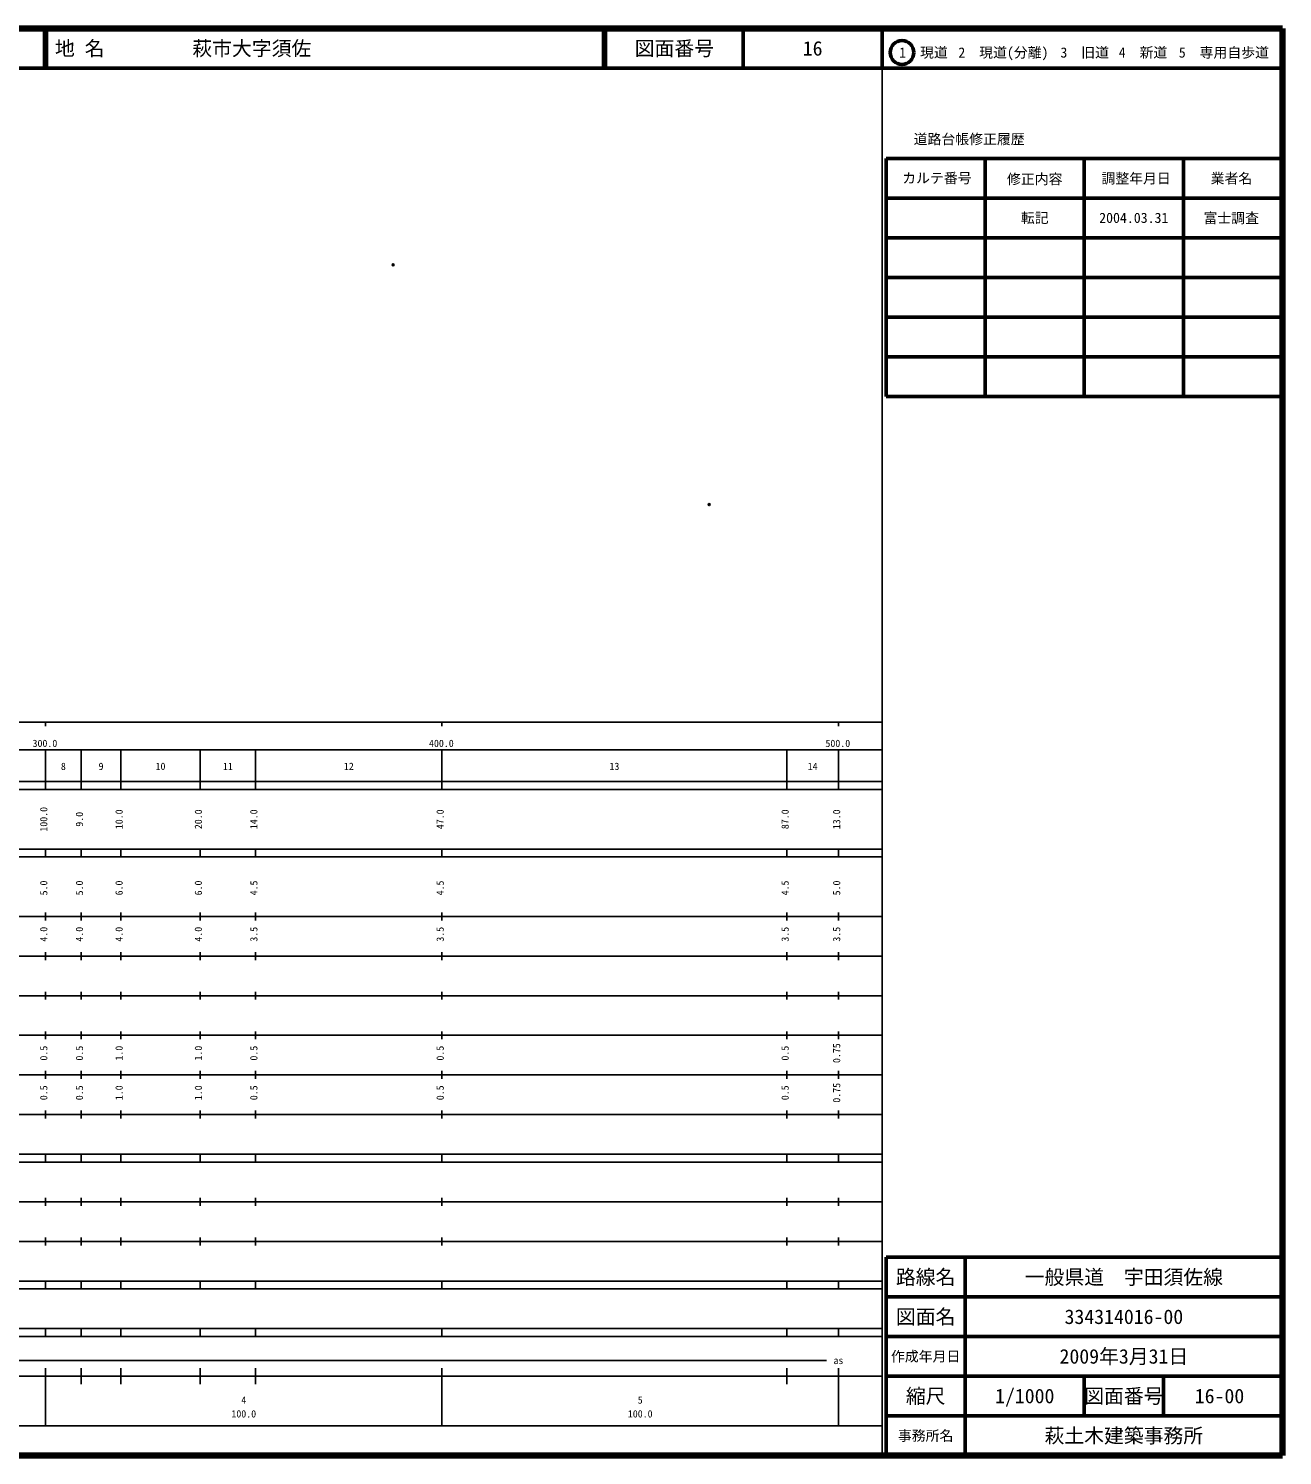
# Model space of a CAD drawing. Units: millimetres on the paper. Extents: x 40 to 680, y 20 to 380.
# Drawn here: x 363.7 to 680, y 20 to 380 of the extents above; entities that cross this region are included whole.
import ezdxf
from ezdxf.enums import TextEntityAlignment as Align

# ---------------------------------------------------------------- set-up
doc = ezdxf.new("R2010")
doc.units = ezdxf.units.MM
doc.header["$PDMODE"] = 32
doc.header["$PDSIZE"] = 0.5
doc.layers.add('M-OTRS', color=6, linetype='Continuous')
doc.layers.add('M-TTL-TXT', color=7, linetype='Continuous')
for name, color, linetype, lineweight in [('M-TTL', 2, 'Continuous', 140), ('M-TTL-BAND', 7, 'Continuous', 25), ('M-TTL-FRAM', 2, 'Continuous', 50), ('M-TTL-LINE', 7, 'Continuous', 50)]:
    doc.layers.add(name, color=color, linetype=linetype, lineweight=lineweight)
doc.styles.add('ＭＳ ゴシック', font='')
doc.styles.get('ＭＳ ゴシック').set_extended_font_data('MS Gothic')

msp = doc.modelspace()

# ---------------------------------------------------------------- linework, layer by layer
at = {"layer": 'M-OTRS'}
for p in [(455.659, 320.372), (535.413, 259.909)]:
    msp.add_point(p, dxfattribs=at)
at = {"layer": 'M-TTL'}
for p, q in [((680, 380), (40, 380)), ((680, 20), (680, 380)), ((40, 20), (680, 20))]:
    msp.add_line(p, q, dxfattribs=at)
at = {"layer": 'M-TTL-BAND'}
for p, q in [((579, 20), (579, 370)), ((40, 205), (579, 205)), ((368, 205), (368, 204)), ((468, 205), (468, 204)), ((568, 205), (568, 204)), ((68, 198), (579, 198)), ((368, 188), (368, 198)), ((377, 188), (377, 198)), ((387, 188), (387, 198)), ((407, 188), (407, 198)), ((421, 188), (421, 198)), ((468, 188), (468, 198)), ((555, 188), (555, 198)), ((568, 188), (568, 198)), ((40, 190), (579, 190)), ((40, 188), (579, 188)), ((40, 173), (579, 173)), ((368, 171), (368, 173)), ((377, 171), (377, 173)), ((387, 171), (387, 173)), ((407, 171), (407, 173)), ((421, 171), (421, 173)), ((468, 171), (468, 173)), ((555, 171), (555, 173)), ((568, 171), (568, 173)), ((40, 171), (579, 171)), ((40, 156), (579, 156)), ((368, 155), (368, 157)), ((377, 155), (377, 157)), ((387, 155), (387, 157)), ((407, 155), (407, 157)), ((421, 155), (421, 157)), ((468, 155), (468, 157)), ((555, 155), (555, 157)), ((568, 155), (568, 157)), ((46, 146), (579, 146)), ((368, 145), (368, 147)), ((377, 145), (377, 147)), ((387, 145), (387, 147)), ((407, 145), (407, 147)), ((421, 145), (421, 147)), ((468, 145), (468, 147)), ((555, 145), (555, 147)), ((568, 145), (568, 147)), ((368, 135), (368, 137)), ((377, 135), (377, 137)), ((387, 135), (387, 137)), ((407, 135), (407, 137)), ((421, 135), (421, 137)), ((468, 135), (468, 137)), ((555, 135), (555, 137)), ((568, 135), (568, 137)), ((52, 136), (579, 136)), ((46, 126), (579, 126)), ((368, 125), (368, 127)), ((377, 125), (377, 127)), ((387, 125), (387, 127)), ((407, 125), (407, 127)), ((421, 125), (421, 127)), ((468, 125), (468, 127)), ((555, 125), (555, 127)), ((568, 125), (568, 127)), ((52, 116), (579, 116)), ((368, 115), (368, 117)), ((377, 115), (377, 117)), ((387, 115), (387, 117)), ((407, 115), (407, 117)), ((421, 115), (421, 117)), ((468, 115), (468, 117)), ((555, 115), (555, 117)), ((568, 115), (568, 117)), ((46, 106), (579, 106)), ((368, 105), (368, 107)), ((377, 105), (377, 107)), ((387, 105), (387, 107)), ((407, 105), (407, 107)), ((421, 105), (421, 107)), ((468, 105), (468, 107)), ((555, 105), (555, 107)), ((568, 105), (568, 107)), ((40, 96), (579, 96)), ((40, 94), (579, 94)), ((368, 94), (368, 96)), ((377, 94), (377, 96)), ((387, 94), (387, 96)), ((407, 94), (407, 96)), ((421, 94), (421, 96)), ((468, 94), (468, 96)), ((555, 94), (555, 96)), ((568, 94), (568, 96)), ((49, 84), (579, 84)), ((368, 83), (368, 85)), ((377, 83), (377, 85)), ((387, 83), (387, 85)), ((407, 83), (407, 85)), ((421, 83), (421, 85)), ((468, 83), (468, 85)), ((555, 83), (555, 85)), ((568, 83), (568, 85)), ((40, 74), (579, 74)), ((368, 73), (368, 75)), ((377, 73), (377, 75)), ((387, 73), (387, 75)), ((407, 73), (407, 75)), ((421, 73), (421, 75)), ((468, 73), (468, 75)), ((555, 73), (555, 75)), ((568, 73), (568, 75)), ((40, 64), (579, 64)), ((40, 62), (579, 62)), ((368, 62), (368, 64)), ((377, 62), (377, 64)), ((387, 62), (387, 64)), ((407, 62), (407, 64)), ((421, 62), (421, 64)), ((468, 62), (468, 64)), ((555, 62), (555, 64)), ((568, 62), (568, 64)), ((40, 52), (579, 52)), ((368, 50), (368, 52)), ((377, 50), (377, 52)), ((387, 50), (387, 52)), ((407, 50), (407, 52)), ((421, 50), (421, 52)), ((468, 50), (468, 52)), ((555, 50), (555, 52)), ((568, 50), (568, 52)), ((40, 50), (579, 50)), ((71, 44), (565, 44)), ((40, 40), (579, 40)), ((368, 27.5), (368, 42)), ((377, 38), (377, 42)), ((387, 38), (387, 42)), ((407, 38), (407, 42)), ((421, 38), (421, 42)), ((468, 27.5), (468, 42)), ((555, 38), (555, 42)), ((568, 27.5), (568, 42)), ((68, 27.5), (579, 27.5))]:
    msp.add_line(p, q, dxfattribs=at)
at = {"layer": 'M-TTL-FRAM'}
for p, q in [((580, 347.197), (580, 287.197)), ((580, 347.197), (680, 347.197)), ((580, 287.197), (680, 287.197)), ((680, 70), (580, 70)), ((580, 70), (580, 20))]:
    msp.add_line(p, q, dxfattribs=at)
at = {"layer": 'M-TTL-LINE'}
for p, q in [((367.75, 380), (367.75, 370)), ((368.25, 380), (368.25, 370)), ((508.747, 380), (508.747, 370)), ((509.247, 380), (509.247, 370)), ((543.997, 380), (543.997, 370)), ((579, 380), (579, 370)), ((40, 370), (680, 370)), ((605, 347.197), (605, 287.197)), ((630, 347.197), (630, 287.197)), ((655, 347.197), (655, 287.197)), ((580, 337.197), (680, 337.197)), ((580, 327.197), (680, 327.197)), ((580, 317.197), (680, 317.197)), ((580, 307.197), (680, 307.197)), ((580, 297.197), (680, 297.197)), ((600, 70), (600, 20)), ((680, 60), (580, 60)), ((680, 50), (580, 50)), ((680, 40), (580, 40)), ((630, 40), (630, 30)), ((650, 40), (650, 30)), ((680, 30), (580, 30))]:
    msp.add_line(p, q, dxfattribs=at)
msp.add_circle((584.031, 373.958), 3, dxfattribs=at)

# ---------------------------------------------------------------- texts
at = {"layer": 'M-TTL-BAND', "style": 'ＭＳ ゴシック'}
for s, p in [('300.0', (367.844, 198.195)), ('400.0', (467.844, 198.195)), ('500.0', (567.844, 198.195)), ('8', (372.5, 192.405)), ('9', (382, 192.405)), ('10', (397, 192.405)), ('11', (414, 192.405)), ('12', (444.5, 192.405)), ('13', (511.5, 192.405)), ('14', (561.5, 192.405)), ('as', (568, 42.5)), ('4', (418, 32.523)), ('5', (518, 32.523)), ('100.0', (418, 29.033)), ('100.0', (518, 29.033))]:
    msp.add_text(s, height=1.833, dxfattribs=at).set_placement(p, align=Align.BOTTOM_CENTER)
for s, p in [('100.0', (369, 180.5)), ('9.0', (378, 180.5)), ('10.0', (388, 180.5)), ('20.0', (408, 180.5)), ('14.0', (422, 180.5)), ('47.0', (469, 180.5)), ('87.0', (556, 180.5)), ('13.0', (569, 180.5)), ('5.0', (369, 163.174)), ('5.0', (378, 163.174)), ('6.0', (388, 163.174)), ('6.0', (408, 163.174)), ('4.5', (422, 163.174)), ('4.5', (469, 163.174)), ('4.5', (556, 163.174)), ('5.0', (569, 163.174)), ('4.0', (369, 151.5)), ('4.0', (378, 151.5)), ('4.0', (388, 151.5)), ('4.0', (408, 151.5)), ('3.5', (422, 151.5)), ('3.5', (469, 151.5)), ('3.5', (556, 151.5)), ('3.5', (569, 151.5)), ('0.5', (369, 121.5)), ('0.5', (378, 121.5)), ('1.0', (388, 121.5)), ('1.0', (408, 121.5)), ('0.5', (422, 121.5)), ('0.5', (469, 121.5)), ('0.5', (556, 121.5)), ('0.75', (569, 121.5)), ('0.5', (369, 111.5)), ('0.5', (378, 111.5)), ('1.0', (388, 111.5)), ('1.0', (408, 111.5)), ('0.5', (422, 111.5)), ('0.5', (469, 111.5)), ('0.5', (556, 111.5)), ('0.75', (569, 111.5))]:
    msp.add_text(s, height=1.833, rotation=90, dxfattribs=at).set_placement(p, align=Align.BOTTOM_CENTER)
at = {"layer": 'M-TTL-TXT', "style": 'ＭＳ ゴシック'}
for s, p in [('地 名', (370.38, 375)), ('萩市大字須佐', (405.024, 375))]:
    msp.add_text(s, height=3.666, dxfattribs=at).set_placement(p, align=Align.MIDDLE_LEFT)
for s, height, p in [('図面番号', 3.666, (526.622, 375)), ('16', 3.666, (561.497, 375)), ('1\u3000現道', 2.566, (589.448, 373.958)), ('2\u3000現道(分離)', 2.566, (609.619, 373.958)), ('3\u3000旧道', 2.566, (630.121, 373.958)), ('4\u3000新道', 2.566, (644.824, 373.958)), ('5\u3000専用自歩道', 2.566, (665.228, 373.958)), ('道路台帳修正履歴', 2.566, (600.968, 352.113)), ('カルテ番号', 2.566, (592.839, 342.277)), ('修正内容', 2.566, (617.509, 342.023)), ('調整年月日', 2.566, (643.089, 342.197)), ('業者名', 2.566, (667.134, 342.197)), ('転記', 2.566, (617.5, 332.245)), ('2004.03.31', 2.566, (642.5, 332.245)), ('富士調査', 2.566, (667.077, 332.189)), ('路線名', 3.666, (590, 65)), ('路線名', 3.666, (590, 65)), ('一般県道\u3000宇田須佐線', 3.666, (640, 65)), ('図面名', 3.666, (590, 55)), ('図面名', 3.666, (590, 55)), ('334314016-00', 3.666, (640, 55)), ('2009年3月31日', 3.666, (640, 45)), ('作成年月日', 2.566, (590, 45)), ('作成年月日', 2.566, (590, 45)), ('縮尺', 3.666, (590, 35)), ('縮尺', 3.666, (590, 35)), ('1/1000', 3.666, (615, 35)), ('図面番号', 3.666, (640, 35)), ('図面番号', 3.666, (640, 35)), ('16-00', 3.666, (664.125, 35)), ('事務所名', 2.566, (590, 25)), ('事務所名', 2.566, (590, 25)), ('萩土木建築事務所', 3.666, (640, 25))]:
    msp.add_text(s, height=height, dxfattribs=at).set_placement(p, align=Align.MIDDLE_CENTER)

doc.saveas('drawing.dxf')
